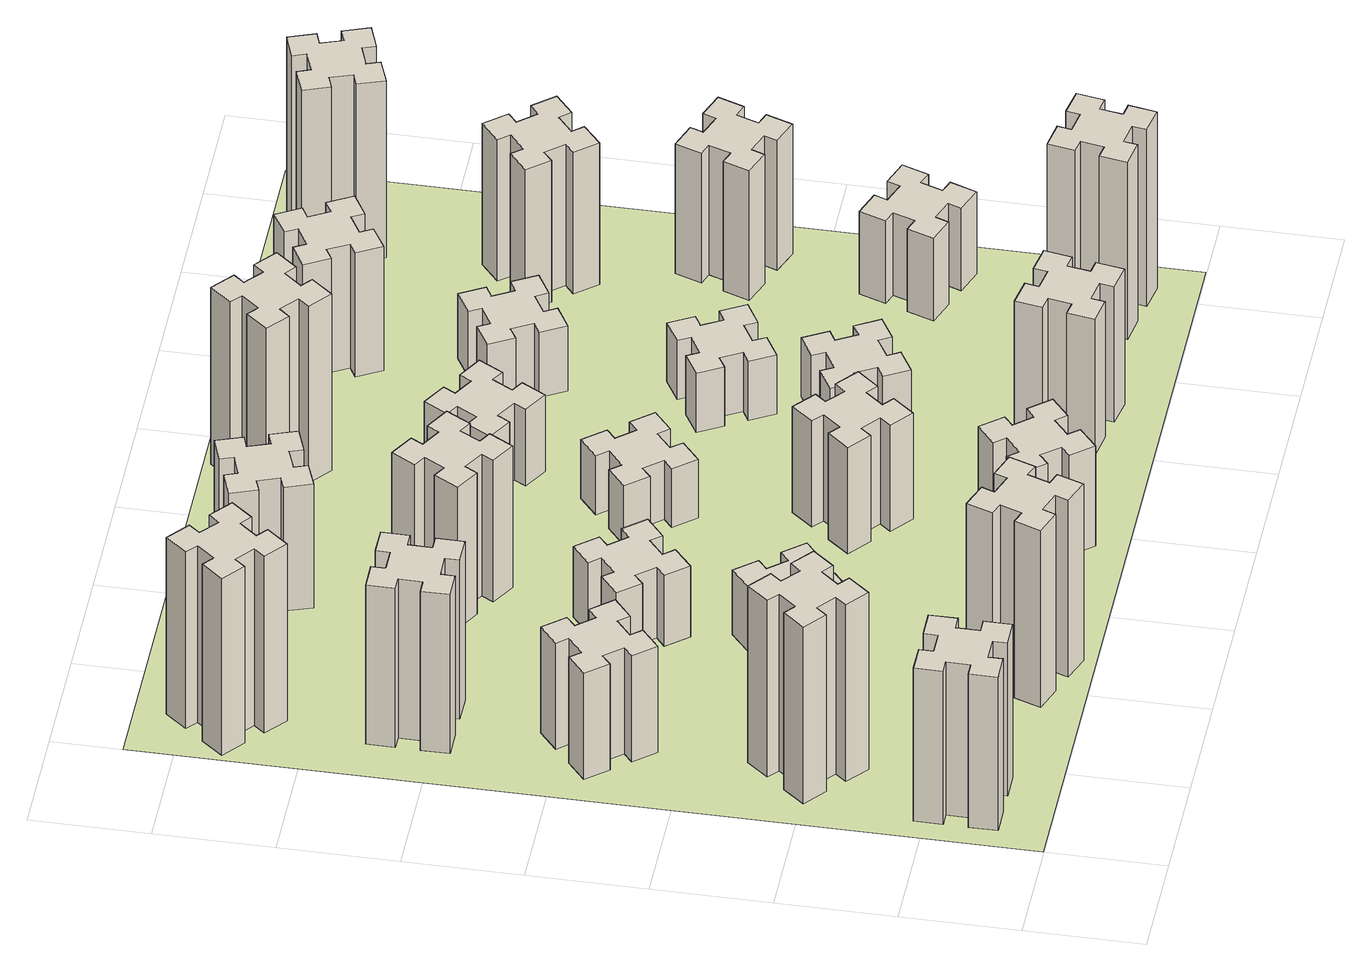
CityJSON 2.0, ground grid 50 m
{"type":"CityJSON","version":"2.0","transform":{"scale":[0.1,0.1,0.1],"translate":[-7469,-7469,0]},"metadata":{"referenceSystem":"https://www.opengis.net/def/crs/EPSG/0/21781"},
"CityObjects":{
"building1":{"type":"Building","attributes":{"class":"1000","function":"1000","usage":"1000","yearOfConstruction":2016,"roofType":"1000","measuredHeight":78,"storeysAboveGround":30,"storeysBelowGround":0},"geometry":[{"type":"Solid","lod":"1","boundaries":[[[[0,1,2,3,4,5,6,7,8,9,10,11,12,13,14,15,16,17,18,19]],[[17,16,20,21]],[[16,15,22,20]],[[15,14,23,22]],[[14,13,24,23]],[[13,12,25,24]],[[12,11,26,25]],[[11,10,27,26]],[[10,9,28,27]],[[9,8,29,28]],[[8,7,30,29]],[[7,6,31,30]],[[6,5,32,31]],[[5,4,33,32]],[[4,3,34,33]],[[3,2,35,34]],[[2,1,36,35]],[[1,0,37,36]],[[0,19,38,37]],[[19,18,39,38]],[[18,17,21,39]],[[24,25,26,27,28,29,30,31,32,33,34,35,36,37,38,39,21,20,22,23]]]]}]},
"building2":{"type":"Building","attributes":{"class":"1000","function":"1000","usage":"1000","yearOfConstruction":2016,"roofType":"1000","measuredHeight":90,"storeysAboveGround":30,"storeysBelowGround":0},"geometry":[{"type":"Solid","lod":"1","boundaries":[[[[40,41,42,43,44,45,46,47,48,49,50,51,52,53,54,55,56,57,58,59]],[[57,56,60,61]],[[56,55,62,60]],[[55,54,63,62]],[[54,53,64,63]],[[53,52,65,64]],[[52,51,66,65]],[[51,50,67,66]],[[50,49,68,67]],[[49,48,69,68]],[[48,47,70,69]],[[47,46,71,70]],[[46,45,72,71]],[[45,44,73,72]],[[44,43,74,73]],[[43,42,75,74]],[[42,41,76,75]],[[41,40,77,76]],[[40,59,78,77]],[[59,58,79,78]],[[58,57,61,79]],[[64,65,66,67,68,69,70,71,72,73,74,75,76,77,78,79,61,60,62,63]]]]}]},
"building3":{"type":"Building","attributes":{"class":"1000","function":"1000","usage":"1000","yearOfConstruction":2016,"roofType":"1000","measuredHeight":54,"storeysAboveGround":30,"storeysBelowGround":0},"geometry":[{"type":"Solid","lod":"1","boundaries":[[[[80,81,82,83,84,85,86,87,88,89,90,91,92,93,94,95,96,97,98,99]],[[97,96,100,101]],[[96,95,102,100]],[[95,94,103,102]],[[94,93,104,103]],[[93,92,105,104]],[[92,91,106,105]],[[91,90,107,106]],[[90,89,108,107]],[[89,88,109,108]],[[88,87,110,109]],[[87,86,111,110]],[[86,85,112,111]],[[85,84,113,112]],[[84,83,114,113]],[[83,82,115,114]],[[82,81,116,115]],[[81,80,117,116]],[[80,99,118,117]],[[99,98,119,118]],[[98,97,101,119]],[[104,105,106,107,108,109,110,111,112,113,114,115,116,117,118,119,101,100,102,103]]]]}]},
"building4":{"type":"Building","attributes":{"class":"1000","function":"1000","usage":"1000","yearOfConstruction":2016,"roofType":"1000","measuredHeight":81,"storeysAboveGround":30,"storeysBelowGround":0},"geometry":[{"type":"Solid","lod":"1","boundaries":[[[[120,121,122,123,124,125,126,127,128,129,130,131,132,133,134,135,136,137,138,139]],[[137,136,140,141]],[[136,135,142,140]],[[135,134,143,142]],[[134,133,144,143]],[[133,132,145,144]],[[132,131,146,145]],[[131,130,147,146]],[[130,129,148,147]],[[129,128,149,148]],[[128,127,150,149]],[[127,126,151,150]],[[126,125,152,151]],[[125,124,153,152]],[[124,123,154,153]],[[123,122,155,154]],[[122,121,156,155]],[[121,120,157,156]],[[120,139,158,157]],[[139,138,159,158]],[[138,137,141,159]],[[144,145,146,147,148,149,150,151,152,153,154,155,156,157,158,159,141,140,142,143]]]]}]},
"building5":{"type":"Building","attributes":{"class":"1000","function":"1000","usage":"1000","yearOfConstruction":2016,"roofType":"1000","measuredHeight":90,"storeysAboveGround":30,"storeysBelowGround":0},"geometry":[{"type":"Solid","lod":"1","boundaries":[[[[160,161,162,163,164,165,166,167,168,169,170,171,172,173,174,175,176,177,178,179]],[[177,176,180,181]],[[176,175,182,180]],[[175,174,183,182]],[[174,173,184,183]],[[173,172,185,184]],[[172,171,186,185]],[[171,170,187,186]],[[170,169,188,187]],[[169,168,189,188]],[[168,167,190,189]],[[167,166,191,190]],[[166,165,192,191]],[[165,164,193,192]],[[164,163,194,193]],[[163,162,195,194]],[[162,161,196,195]],[[161,160,197,196]],[[160,179,198,197]],[[179,178,199,198]],[[178,177,181,199]],[[184,185,186,187,188,189,190,191,192,193,194,195,196,197,198,199,181,180,182,183]]]]}]},
"building6":{"type":"Building","attributes":{"class":"1000","function":"1000","usage":"1000","yearOfConstruction":2016,"roofType":"1000","measuredHeight":90,"storeysAboveGround":30,"storeysBelowGround":0},"geometry":[{"type":"Solid","lod":"1","boundaries":[[[[200,201,202,203,204,205,206,207,208,209,210,211,212,213,214,215,216,217,218,219]],[[217,216,220,221]],[[216,215,222,220]],[[215,214,223,222]],[[214,213,224,223]],[[213,212,225,224]],[[212,211,226,225]],[[211,210,227,226]],[[210,209,228,227]],[[209,208,229,228]],[[208,207,230,229]],[[207,206,231,230]],[[206,205,232,231]],[[205,204,233,232]],[[204,203,234,233]],[[203,202,235,234]],[[202,201,236,235]],[[201,200,237,236]],[[200,219,238,237]],[[219,218,239,238]],[[218,217,221,239]],[[224,225,226,227,228,229,230,231,232,233,234,235,236,237,238,239,221,220,222,223]]]]}]},
"building7":{"type":"Building","attributes":{"class":"1000","function":"1000","usage":"1000","yearOfConstruction":2016,"roofType":"1000","measuredHeight":33,"storeysAboveGround":30,"storeysBelowGround":0},"geometry":[{"type":"Solid","lod":"1","boundaries":[[[[240,241,242,243,244,245,246,247,248,249,250,251,252,253,254,255,256,257,258,259]],[[257,256,260,261]],[[256,255,262,260]],[[255,254,263,262]],[[254,253,264,263]],[[253,252,265,264]],[[252,251,266,265]],[[251,250,267,266]],[[250,249,268,267]],[[249,248,269,268]],[[248,247,270,269]],[[247,246,271,270]],[[246,245,272,271]],[[245,244,273,272]],[[244,243,274,273]],[[243,242,275,274]],[[242,241,276,275]],[[241,240,277,276]],[[240,259,278,277]],[[259,258,279,278]],[[258,257,261,279]],[[264,265,266,267,268,269,270,271,272,273,274,275,276,277,278,279,261,260,262,263]]]]}]},
"building8":{"type":"Building","attributes":{"class":"1000","function":"1000","usage":"1000","yearOfConstruction":2016,"roofType":"1000","measuredHeight":36,"storeysAboveGround":30,"storeysBelowGround":0},"geometry":[{"type":"Solid","lod":"1","boundaries":[[[[280,281,282,283,284,285,286,287,288,289,290,291,292,293,294,295,296,297,298,299]],[[297,296,300,301]],[[296,295,302,300]],[[295,294,303,302]],[[294,293,304,303]],[[293,292,305,304]],[[292,291,306,305]],[[291,290,307,306]],[[290,289,308,307]],[[289,288,309,308]],[[288,287,310,309]],[[287,286,311,310]],[[286,285,312,311]],[[285,284,313,312]],[[284,283,314,313]],[[283,282,315,314]],[[282,281,316,315]],[[281,280,317,316]],[[280,299,318,317]],[[299,298,319,318]],[[298,297,301,319]],[[304,305,306,307,308,309,310,311,312,313,314,315,316,317,318,319,301,300,302,303]]]]}]},
"building9":{"type":"Building","attributes":{"class":"1000","function":"1000","usage":"1000","yearOfConstruction":2016,"roofType":"1000","measuredHeight":72,"storeysAboveGround":30,"storeysBelowGround":0},"geometry":[{"type":"Solid","lod":"1","boundaries":[[[[320,321,322,323,324,325,326,327,328,329,330,331,332,333,334,335,336,337,338,339]],[[337,336,340,341]],[[336,335,342,340]],[[335,334,343,342]],[[334,333,344,343]],[[333,332,345,344]],[[332,331,346,345]],[[331,330,347,346]],[[330,329,348,347]],[[329,328,349,348]],[[328,327,350,349]],[[327,326,351,350]],[[326,325,352,351]],[[325,324,353,352]],[[324,323,354,353]],[[323,322,355,354]],[[322,321,356,355]],[[321,320,357,356]],[[320,339,358,357]],[[339,338,359,358]],[[338,337,341,359]],[[344,345,346,347,348,349,350,351,352,353,354,355,356,357,358,359,341,340,342,343]]]]}]},
"building10":{"type":"Building","attributes":{"class":"1000","function":"1000","usage":"1000","yearOfConstruction":2016,"roofType":"1000","measuredHeight":51,"storeysAboveGround":30,"storeysBelowGround":0},"geometry":[{"type":"Solid","lod":"1","boundaries":[[[[360,361,362,363,364,365,366,367,368,369,370,371,372,373,374,375,376,377,378,379]],[[377,376,380,381]],[[376,375,382,380]],[[375,374,383,382]],[[374,373,384,383]],[[373,372,385,384]],[[372,371,386,385]],[[371,370,387,386]],[[370,369,388,387]],[[369,368,389,388]],[[368,367,390,389]],[[367,366,391,390]],[[366,365,392,391]],[[365,364,393,392]],[[364,363,394,393]],[[363,362,395,394]],[[362,361,396,395]],[[361,360,397,396]],[[360,379,398,397]],[[379,378,399,398]],[[378,377,381,399]],[[384,385,386,387,388,389,390,391,392,393,394,395,396,397,398,399,381,380,382,383]]]]}]},
"building11":{"type":"Building","attributes":{"class":"1000","function":"1000","usage":"1000","yearOfConstruction":2016,"roofType":"1000","measuredHeight":63,"storeysAboveGround":30,"storeysBelowGround":0},"geometry":[{"type":"Solid","lod":"1","boundaries":[[[[400,401,402,403,404,405,406,407,408,409,410,411,412,413,414,415,416,417,418,419]],[[417,416,420,421]],[[416,415,422,420]],[[415,414,423,422]],[[414,413,424,423]],[[413,412,425,424]],[[412,411,426,425]],[[411,410,427,426]],[[410,409,428,427]],[[409,408,429,428]],[[408,407,430,429]],[[407,406,431,430]],[[406,405,432,431]],[[405,404,433,432]],[[404,403,434,433]],[[403,402,435,434]],[[402,401,436,435]],[[401,400,437,436]],[[400,419,438,437]],[[419,418,439,438]],[[418,417,421,439]],[[424,425,426,427,428,429,430,431,432,433,434,435,436,437,438,439,421,420,422,423]]]]}]},
"building12":{"type":"Building","attributes":{"class":"1000","function":"1000","usage":"1000","yearOfConstruction":2016,"roofType":"1000","measuredHeight":54,"storeysAboveGround":30,"storeysBelowGround":0},"geometry":[{"type":"Solid","lod":"1","boundaries":[[[[440,441,442,443,444,445,446,447,448,449,450,451,452,453,454,455,456,457,458,459]],[[457,456,460,461]],[[456,455,462,460]],[[455,454,463,462]],[[454,453,464,463]],[[453,452,465,464]],[[452,451,466,465]],[[451,450,467,466]],[[450,449,468,467]],[[449,448,469,468]],[[448,447,470,469]],[[447,446,471,470]],[[446,445,472,471]],[[445,444,473,472]],[[444,443,474,473]],[[443,442,475,474]],[[442,441,476,475]],[[441,440,477,476]],[[440,459,478,477]],[[459,458,479,478]],[[458,457,461,479]],[[464,465,466,467,468,469,470,471,472,473,474,475,476,477,478,479,461,460,462,463]]]]}]},
"building13":{"type":"Building","attributes":{"class":"1000","function":"1000","usage":"1000","yearOfConstruction":2016,"roofType":"1000","measuredHeight":30,"storeysAboveGround":30,"storeysBelowGround":0},"geometry":[{"type":"Solid","lod":"1","boundaries":[[[[480,481,482,483,484,485,486,487,488,489,490,491,492,493,494,495,496,497,498,499]],[[497,496,500,501]],[[496,495,502,500]],[[495,494,503,502]],[[494,493,504,503]],[[493,492,505,504]],[[492,491,506,505]],[[491,490,507,506]],[[490,489,508,507]],[[489,488,509,508]],[[488,487,510,509]],[[487,486,511,510]],[[486,485,512,511]],[[485,484,513,512]],[[484,483,514,513]],[[483,482,515,514]],[[482,481,516,515]],[[481,480,517,516]],[[480,499,518,517]],[[499,498,519,518]],[[498,497,501,519]],[[504,505,506,507,508,509,510,511,512,513,514,515,516,517,518,519,501,500,502,503]]]]}]},
"building14":{"type":"Building","attributes":{"class":"1000","function":"1000","usage":"1000","yearOfConstruction":2016,"roofType":"1000","measuredHeight":39,"storeysAboveGround":30,"storeysBelowGround":0},"geometry":[{"type":"Solid","lod":"1","boundaries":[[[[520,521,522,523,524,525,526,527,528,529,530,531,532,533,534,535,536,537,538,539]],[[537,536,540,541]],[[536,535,542,540]],[[535,534,543,542]],[[534,533,544,543]],[[533,532,545,544]],[[532,531,546,545]],[[531,530,547,546]],[[530,529,548,547]],[[529,528,549,548]],[[528,527,550,549]],[[527,526,551,550]],[[526,525,552,551]],[[525,524,553,552]],[[524,523,554,553]],[[523,522,555,554]],[[522,521,556,555]],[[521,520,557,556]],[[520,539,558,557]],[[539,538,559,558]],[[538,537,541,559]],[[544,545,546,547,548,549,550,551,552,553,554,555,556,557,558,559,541,540,542,543]]]]}]},
"building15":{"type":"Building","attributes":{"class":"1000","function":"1000","usage":"1000","yearOfConstruction":2016,"roofType":"1000","measuredHeight":69,"storeysAboveGround":30,"storeysBelowGround":0},"geometry":[{"type":"Solid","lod":"1","boundaries":[[[[560,561,562,563,564,565,566,567,568,569,570,571,572,573,574,575,576,577,578,579]],[[577,576,580,581]],[[576,575,582,580]],[[575,574,583,582]],[[574,573,584,583]],[[573,572,585,584]],[[572,571,586,585]],[[571,570,587,586]],[[570,569,588,587]],[[569,568,589,588]],[[568,567,590,589]],[[567,566,591,590]],[[566,565,592,591]],[[565,564,593,592]],[[564,563,594,593]],[[563,562,595,594]],[[562,561,596,595]],[[561,560,597,596]],[[560,579,598,597]],[[579,578,599,598]],[[578,577,581,599]],[[584,585,586,587,588,589,590,591,592,593,594,595,596,597,598,599,581,580,582,583]]]]}]},
"building16":{"type":"Building","attributes":{"class":"1000","function":"1000","usage":"1000","yearOfConstruction":2016,"roofType":"1000","measuredHeight":90,"storeysAboveGround":30,"storeysBelowGround":0},"geometry":[{"type":"Solid","lod":"1","boundaries":[[[[600,601,602,603,604,605,606,607,608,609,610,611,612,613,614,615,616,617,618,619]],[[617,616,620,621]],[[616,615,622,620]],[[615,614,623,622]],[[614,613,624,623]],[[613,612,625,624]],[[612,611,626,625]],[[611,610,627,626]],[[610,609,628,627]],[[609,608,629,628]],[[608,607,630,629]],[[607,606,631,630]],[[606,605,632,631]],[[605,604,633,632]],[[604,603,634,633]],[[603,602,635,634]],[[602,601,636,635]],[[601,600,637,636]],[[600,619,638,637]],[[619,618,639,638]],[[618,617,621,639]],[[624,625,626,627,628,629,630,631,632,633,634,635,636,637,638,639,621,620,622,623]]]]}]},
"building17":{"type":"Building","attributes":{"class":"1000","function":"1000","usage":"1000","yearOfConstruction":2016,"roofType":"1000","measuredHeight":30,"storeysAboveGround":30,"storeysBelowGround":0},"geometry":[{"type":"Solid","lod":"1","boundaries":[[[[640,641,642,643,644,645,646,647,648,649,650,651,652,653,654,655,656,657,658,659]],[[657,656,660,661]],[[656,655,662,660]],[[655,654,663,662]],[[654,653,664,663]],[[653,652,665,664]],[[652,651,666,665]],[[651,650,667,666]],[[650,649,668,667]],[[649,648,669,668]],[[648,647,670,669]],[[647,646,671,670]],[[646,645,672,671]],[[645,644,673,672]],[[644,643,674,673]],[[643,642,675,674]],[[642,641,676,675]],[[641,640,677,676]],[[640,659,678,677]],[[659,658,679,678]],[[658,657,661,679]],[[664,665,666,667,668,669,670,671,672,673,674,675,676,677,678,679,661,660,662,663]]]]}]},
"building18":{"type":"Building","attributes":{"class":"1000","function":"1000","usage":"1000","yearOfConstruction":2016,"roofType":"1000","measuredHeight":30,"storeysAboveGround":30,"storeysBelowGround":0},"geometry":[{"type":"Solid","lod":"1","boundaries":[[[[680,681,682,683,684,685,686,687,688,689,690,691,692,693,694,695,696,697,698,699]],[[697,696,700,701]],[[696,695,702,700]],[[695,694,703,702]],[[694,693,704,703]],[[693,692,705,704]],[[692,691,706,705]],[[691,690,707,706]],[[690,689,708,707]],[[689,688,709,708]],[[688,687,710,709]],[[687,686,711,710]],[[686,685,712,711]],[[685,684,713,712]],[[684,683,714,713]],[[683,682,715,714]],[[682,681,716,715]],[[681,680,717,716]],[[680,699,718,717]],[[699,698,719,718]],[[698,697,701,719]],[[704,705,706,707,708,709,710,711,712,713,714,715,716,717,718,719,701,700,702,703]]]]}]},
"building19":{"type":"Building","attributes":{"class":"1000","function":"1000","usage":"1000","yearOfConstruction":2016,"roofType":"1000","measuredHeight":33,"storeysAboveGround":30,"storeysBelowGround":0},"geometry":[{"type":"Solid","lod":"1","boundaries":[[[[720,721,722,723,724,725,726,727,728,729,730,731,732,733,734,735,736,737,738,739]],[[737,736,740,741]],[[736,735,742,740]],[[735,734,743,742]],[[734,733,744,743]],[[733,732,745,744]],[[732,731,746,745]],[[731,730,747,746]],[[730,729,748,747]],[[729,728,749,748]],[[728,727,750,749]],[[727,726,751,750]],[[726,725,752,751]],[[725,724,753,752]],[[724,723,754,753]],[[723,722,755,754]],[[722,721,756,755]],[[721,720,757,756]],[[720,739,758,757]],[[739,738,759,758]],[[738,737,741,759]],[[744,745,746,747,748,749,750,751,752,753,754,755,756,757,758,759,741,740,742,743]]]]}]},
"building20":{"type":"Building","attributes":{"class":"1000","function":"1000","usage":"1000","yearOfConstruction":2016,"roofType":"1000","measuredHeight":90,"storeysAboveGround":30,"storeysBelowGround":0},"geometry":[{"type":"Solid","lod":"1","boundaries":[[[[760,761,762,763,764,765,766,767,768,769,770,771,772,773,774,775,776,777,778,779]],[[777,776,780,781]],[[776,775,782,780]],[[775,774,783,782]],[[774,773,784,783]],[[773,772,785,784]],[[772,771,786,785]],[[771,770,787,786]],[[770,769,788,787]],[[769,768,789,788]],[[768,767,790,789]],[[767,766,791,790]],[[766,765,792,791]],[[765,764,793,792]],[[764,763,794,793]],[[763,762,795,794]],[[762,761,796,795]],[[761,760,797,796]],[[760,779,798,797]],[[779,778,799,798]],[[778,777,781,799]],[[784,785,786,787,788,789,790,791,792,793,794,795,796,797,798,799,781,780,782,783]]]]}]},
"building21":{"type":"Building","attributes":{"class":"1000","function":"1000","usage":"1000","yearOfConstruction":2016,"roofType":"1000","measuredHeight":63,"storeysAboveGround":30,"storeysBelowGround":0},"geometry":[{"type":"Solid","lod":"1","boundaries":[[[[800,801,802,803,804,805,806,807,808,809,810,811,812,813,814,815,816,817,818,819]],[[817,816,820,821]],[[816,815,822,820]],[[815,814,823,822]],[[814,813,824,823]],[[813,812,825,824]],[[812,811,826,825]],[[811,810,827,826]],[[810,809,828,827]],[[809,808,829,828]],[[808,807,830,829]],[[807,806,831,830]],[[806,805,832,831]],[[805,804,833,832]],[[804,803,834,833]],[[803,802,835,834]],[[802,801,836,835]],[[801,800,837,836]],[[800,819,838,837]],[[819,818,839,838]],[[818,817,821,839]],[[824,825,826,827,828,829,830,831,832,833,834,835,836,837,838,839,821,820,822,823]]]]}]},
"building22":{"type":"Building","attributes":{"class":"1000","function":"1000","usage":"1000","yearOfConstruction":2016,"roofType":"1000","measuredHeight":42,"storeysAboveGround":30,"storeysBelowGround":0},"geometry":[{"type":"Solid","lod":"1","boundaries":[[[[840,841,842,843,844,845,846,847,848,849,850,851,852,853,854,855,856,857,858,859]],[[857,856,860,861]],[[856,855,862,860]],[[855,854,863,862]],[[854,853,864,863]],[[853,852,865,864]],[[852,851,866,865]],[[851,850,867,866]],[[850,849,868,867]],[[849,848,869,868]],[[848,847,870,869]],[[847,846,871,870]],[[846,845,872,871]],[[845,844,873,872]],[[844,843,874,873]],[[843,842,875,874]],[[842,841,876,875]],[[841,840,877,876]],[[840,859,878,877]],[[859,858,879,878]],[[858,857,861,879]],[[864,865,866,867,868,869,870,871,872,873,874,875,876,877,878,879,861,860,862,863]]]]}]},
"building23":{"type":"Building","attributes":{"class":"1000","function":"1000","usage":"1000","yearOfConstruction":2016,"roofType":"1000","measuredHeight":66,"storeysAboveGround":30,"storeysBelowGround":0},"geometry":[{"type":"Solid","lod":"1","boundaries":[[[[880,881,882,883,884,885,886,887,888,889,890,891,892,893,894,895,896,897,898,899]],[[897,896,900,901]],[[896,895,902,900]],[[895,894,903,902]],[[894,893,904,903]],[[893,892,905,904]],[[892,891,906,905]],[[891,890,907,906]],[[890,889,908,907]],[[889,888,909,908]],[[888,887,910,909]],[[887,886,911,910]],[[886,885,912,911]],[[885,884,913,912]],[[884,883,914,913]],[[883,882,915,914]],[[882,881,916,915]],[[881,880,917,916]],[[880,899,918,917]],[[899,898,919,918]],[[898,897,901,919]],[[904,905,906,907,908,909,910,911,912,913,914,915,916,917,918,919,901,900,902,903]]]]}]},
"building24":{"type":"Building","attributes":{"class":"1000","function":"1000","usage":"1000","yearOfConstruction":2016,"roofType":"1000","measuredHeight":72,"storeysAboveGround":30,"storeysBelowGround":0},"geometry":[{"type":"Solid","lod":"1","boundaries":[[[[920,921,922,923,924,925,926,927,928,929,930,931,932,933,934,935,936,937,938,939]],[[937,936,940,941]],[[936,935,942,940]],[[935,934,943,942]],[[934,933,944,943]],[[933,932,945,944]],[[932,931,946,945]],[[931,930,947,946]],[[930,929,948,947]],[[929,928,949,948]],[[928,927,950,949]],[[927,926,951,950]],[[926,925,952,951]],[[925,924,953,952]],[[924,923,954,953]],[[923,922,955,954]],[[922,921,956,955]],[[921,920,957,956]],[[920,939,958,957]],[[939,938,959,958]],[[938,937,941,959]],[[944,945,946,947,948,949,950,951,952,953,954,955,956,957,958,959,941,940,942,943]]]]}]},
"building25":{"type":"Building","attributes":{"class":"1000","function":"1000","usage":"1000","yearOfConstruction":2016,"roofType":"1000","measuredHeight":90,"storeysAboveGround":30,"storeysBelowGround":0},"geometry":[{"type":"Solid","lod":"1","boundaries":[[[[960,961,962,963,964,965,966,967,968,969,970,971,972,973,974,975,976,977,978,979]],[[977,976,980,981]],[[976,975,982,980]],[[975,974,983,982]],[[974,973,984,983]],[[973,972,985,984]],[[972,971,986,985]],[[971,970,987,986]],[[970,969,988,987]],[[969,968,989,988]],[[968,967,990,989]],[[967,966,991,990]],[[966,965,992,991]],[[965,964,993,992]],[[964,963,994,993]],[[963,962,995,994]],[[962,961,996,995]],[[961,960,997,996]],[[960,979,998,997]],[[979,978,999,998]],[[978,977,981,999]],[[984,985,986,987,988,989,990,991,992,993,994,995,996,997,998,999,981,980,982,983]]]]}]},
"landuse1":{"type":"LandUse","attributes":{"name":"plot1","function":"1010"},"geometry":[{"type":"MultiSurface","lod":"1","boundaries":[[[1000,1001,1002,1003]]]}]}
},
"vertices":[
[165,425,0],[165,325,0],[105,325,0],[105,205,0],[225,205,0],[225,265,0],[325,265,0],[325,205,0],[445,205,0],[445,325,0],[385,325,0],[385,425,0],[445,425,0],[445,545,0],[325,545,0],[325,485,0],[225,485,0],[225,545,0],[105,545,0],[105,425,0],[225,485,780],[225,545,780],[325,485,780],[325,545,780],[445,545,780],[445,425,780],[385,425,780],[385,325,780],[445,325,780],[445,205,780],[325,205,780],[325,265,780],[225,265,780],[225,205,780],[105,205,780],[105,325,780],[165,325,780],[165,425,780],[105,425,780],[105,545,780],
[484,1067,0],[408,1132,0],[446,1178,0],[354,1255,0],[277,1163,0],[323,1124,0],[259,1048,0],[213,1086,0],[136,994,0],[228,917,0],[266,963,0],[343,899,0],[304,853,0],[396,776,0],[473,868,0],[427,906,0],[492,983,0],[538,944,0],[615,1036,0],[523,1113,0],[492,983,900],[538,944,900],[427,906,900],[473,868,900],[396,776,900],[304,853,900],[343,899,900],[266,963,900],[228,917,900],[136,994,900],[213,1086,900],[259,1048,900],[323,1124,900],[277,1163,900],[354,1255,900],[446,1178,900],[408,1132,900],[484,1067,900],[523,1113,900],[615,1036,900],
[492,1888,0],[427,1964,0],[473,2003,0],[396,2095,0],[304,2018,0],[343,1972,0],[266,1907,0],[228,1953,0],[136,1876,0],[213,1784,0],[259,1823,0],[323,1746,0],[277,1708,0],[354,1616,0],[446,1693,0],[408,1739,0],[484,1803,0],[523,1757,0],[615,1834,0],[538,1926,0],[484,1803,540],[523,1757,540],[408,1739,540],[446,1693,540],[354,1616,540],[277,1708,540],[323,1746,540],[259,1823,540],[213,1784,540],[136,1876,540],[228,1953,540],[266,1907,540],[343,1972,540],[304,2018,540],[396,2095,540],[473,2003,540],[427,1964,540],[492,1888,540],[538,1926,540],[615,1834,540],
[485,2545,0],[485,2645,0],[545,2645,0],[545,2765,0],[425,2765,0],[425,2705,0],[325,2705,0],[325,2765,0],[205,2765,0],[205,2645,0],[265,2645,0],[265,2545,0],[205,2545,0],[205,2425,0],[325,2425,0],[325,2485,0],[425,2485,0],[425,2425,0],[545,2425,0],[545,2545,0],[425,2485,810],[425,2425,810],[325,2485,810],[325,2425,810],[205,2425,810],[205,2545,810],[265,2545,810],[265,2645,810],[205,2645,810],[205,2765,810],[325,2765,810],[325,2705,810],[425,2705,810],[425,2765,810],[545,2765,810],[545,2645,810],[485,2645,810],[485,2545,810],[545,2545,810],[545,2425,810],
[1029,360,0],[995,266,0],[939,287,0],[897,174,0],[1010,133,0],[1031,189,0],[1125,155,0],[1104,99,0],[1217,57,0],[1258,170,0],[1202,191,0],[1236,285,0],[1292,264,0],[1333,377,0],[1220,418,0],[1200,362,0],[1106,396,0],[1127,452,0],[1014,493,0],[973,380,0],[1106,396,900],[1127,452,900],[1200,362,900],[1220,418,900],[1333,377,900],[1292,264,900],[1236,285,900],[1202,191,900],[1258,170,900],[1217,57,900],[1104,99,900],[1125,155,900],[1031,189,900],[1010,133,900],[897,174,900],[939,287,900],[995,266,900],[1029,360,900],[973,380,900],[1014,493,900],
[384,3387,0],[308,3452,0],[346,3498,0],[254,3575,0],[177,3483,0],[223,3444,0],[159,3368,0],[113,3406,0],[36,3314,0],[128,3237,0],[166,3283,0],[243,3219,0],[204,3173,0],[296,3096,0],[373,3188,0],[327,3226,0],[392,3303,0],[438,3264,0],[515,3356,0],[423,3433,0],[392,3303,900],[438,3264,900],[327,3226,900],[373,3188,900],[296,3096,900],[204,3173,900],[243,3219,900],[166,3283,900],[128,3237,900],[36,3314,900],[113,3406,900],[159,3368,900],[223,3444,900],[177,3483,900],[254,3575,900],[346,3498,900],[308,3452,900],[384,3387,900],[423,3433,900],[515,3356,900],
[1083,1332,0],[1006,1267,0],[968,1313,0],[876,1236,0],[953,1144,0],[999,1183,0],[1063,1106,0],[1017,1068,0],[1094,976,0],[1186,1053,0],[1148,1099,0],[1224,1163,0],[1263,1117,0],[1355,1194,0],[1278,1286,0],[1232,1248,0],[1167,1324,0],[1213,1363,0],[1136,1455,0],[1044,1378,0],[1167,1324,330],[1213,1363,330],[1232,1248,330],[1278,1286,330],[1355,1194,330],[1263,1117,330],[1224,1163,330],[1148,1099,330],[1186,1053,330],[1094,976,330],[1017,1068,330],[1063,1106,330],[999,1183,330],[953,1144,330],[876,1236,330],[968,1313,330],[1006,1267,330],[1083,1332,330],[1044,1378,330],[1136,1455,330],
[1083,1972,0],[1006,1907,0],[968,1953,0],[876,1876,0],[953,1784,0],[999,1823,0],[1063,1746,0],[1017,1708,0],[1094,1616,0],[1186,1693,0],[1148,1739,0],[1224,1803,0],[1263,1757,0],[1355,1834,0],[1278,1926,0],[1232,1888,0],[1167,1964,0],[1213,2003,0],[1136,2095,0],[1044,2018,0],[1167,1964,360],[1213,2003,360],[1232,1888,360],[1278,1926,360],[1355,1834,360],[1263,1757,360],[1224,1803,360],[1148,1739,360],[1186,1693,360],[1094,1616,360],[1017,1708,360],[1063,1746,360],[999,1823,360],[953,1784,360],[876,1876,360],[968,1953,360],[1006,1907,360],[1083,1972,360],[1044,2018,360],[1136,2095,360],
[1117,2525,0],[1204,2475,0],[1174,2423,0],[1278,2363,0],[1338,2467,0],[1286,2497,0],[1336,2584,0],[1388,2554,0],[1448,2658,0],[1344,2718,0],[1314,2666,0],[1227,2716,0],[1257,2768,0],[1153,2828,0],[1093,2724,0],[1145,2694,0],[1095,2607,0],[1043,2637,0],[983,2533,0],[1087,2473,0],[1095,2607,720],[1043,2637,720],[1145,2694,720],[1093,2724,720],[1153,2828,720],[1257,2768,720],[1227,2716,720],[1314,2666,720],[1344,2718,720],[1448,2658,720],[1388,2554,720],[1336,2584,720],[1286,2497,720],[1338,2467,720],[1278,2363,720],[1174,2423,720],[1204,2475,720],[1117,2525,720],[1087,2473,720],[983,2533,720],
[1839,343,0],[1903,266,0],[1857,228,0],[1934,136,0],[2026,213,0],[1988,259,0],[2064,323,0],[2103,277,0],[2195,354,0],[2118,446,0],[2072,408,0],[2007,484,0],[2053,523,0],[1976,615,0],[1884,538,0],[1923,492,0],[1846,427,0],[1808,473,0],[1716,396,0],[1793,304,0],[1846,427,510],[1808,473,510],[1923,492,510],[1884,538,510],[1976,615,510],[2053,523,510],[2007,484,510],[2072,408,510],[2118,446,510],[2195,354,510],[2103,277,510],[2064,323,510],[1988,259,510],[2026,213,510],[1934,136,510],[1857,228,510],[1903,266,510],[1839,343,510],[1793,304,510],[1716,396,510],
[1125,3456,0],[1031,3422,0],[1010,3478,0],[897,3437,0],[939,3324,0],[995,3345,0],[1029,3251,0],[973,3230,0],[1014,3117,0],[1127,3159,0],[1106,3215,0],[1200,3249,0],[1220,3193,0],[1333,3234,0],[1292,3347,0],[1236,3326,0],[1202,3420,0],[1258,3440,0],[1217,3553,0],[1104,3512,0],[1202,3420,630],[1258,3440,630],[1236,3326,630],[1292,3347,630],[1333,3234,630],[1220,3193,630],[1200,3249,630],[1106,3215,630],[1127,3159,630],[1014,3117,630],[973,3230,630],[1029,3251,630],[995,3345,630],[939,3324,630],[897,3437,630],[1010,3478,630],[1031,3422,630],[1125,3456,630],[1104,3512,630],[1217,3553,630],
[1846,1063,0],[1923,999,0],[1884,953,0],[1976,876,0],[2053,968,0],[2007,1006,0],[2072,1083,0],[2118,1044,0],[2195,1136,0],[2103,1213,0],[2064,1167,0],[1988,1232,0],[2026,1278,0],[1934,1355,0],[1857,1263,0],[1903,1224,0],[1839,1148,0],[1793,1186,0],[1716,1094,0],[1808,1017,0],[1839,1148,540],[1793,1186,540],[1903,1224,540],[1857,1263,540],[1934,1355,540],[2026,1278,540],[1988,1232,540],[2064,1167,540],[2103,1213,540],[2195,1136,540],[2118,1044,540],[2072,1083,540],[2007,1006,540],[2053,968,540],[1976,876,540],[1884,953,540],[1923,999,540],[1846,1063,540],[1808,1017,540],[1716,1094,540],
[1972,1988,0],[1907,2064,0],[1953,2103,0],[1876,2195,0],[1784,2118,0],[1823,2072,0],[1746,2007,0],[1708,2053,0],[1616,1976,0],[1693,1884,0],[1739,1923,0],[1803,1846,0],[1757,1808,0],[1834,1716,0],[1926,1793,0],[1888,1839,0],[1964,1903,0],[2003,1857,0],[2095,1934,0],[2018,2026,0],[1964,1903,300],[2003,1857,300],[1888,1839,300],[1926,1793,300],[1834,1716,300],[1757,1808,300],[1803,1846,300],[1739,1923,300],[1693,1884,300],[1616,1976,300],[1708,2053,300],[1746,2007,300],[1823,2072,300],[1784,2118,300],[1876,2195,300],[1953,2103,300],[1907,2064,300],[1972,1988,300],[2018,2026,300],[2095,1934,300],
[2026,2497,0],[2076,2584,0],[2128,2554,0],[2188,2658,0],[2084,2718,0],[2054,2666,0],[1967,2716,0],[1997,2768,0],[1893,2828,0],[1833,2724,0],[1885,2694,0],[1835,2607,0],[1783,2637,0],[1723,2533,0],[1827,2473,0],[1857,2525,0],[1944,2475,0],[1914,2423,0],[2018,2363,0],[2078,2467,0],[1944,2475,390],[1914,2423,390],[1857,2525,390],[1827,2473,390],[1723,2533,390],[1783,2637,390],[1835,2607,390],[1885,2694,390],[1833,2724,390],[1893,2828,390],[1997,2768,390],[1967,2716,390],[2054,2666,390],[2084,2718,390],[2188,2658,390],[2128,2554,390],[2076,2584,390],[2026,2497,390],[2078,2467,390],[2018,2363,390],
[2596,444,0],[2578,345,0],[2519,356,0],[2498,237,0],[2617,217,0],[2627,276,0],[2725,258,0],[2715,199,0],[2833,178,0],[2854,297,0],[2795,307,0],[2812,405,0],[2871,395,0],[2892,513,0],[2774,534,0],[2764,475,0],[2665,492,0],[2676,551,0],[2557,572,0],[2537,454,0],[2665,492,690],[2676,551,690],[2764,475,690],[2774,534,690],[2892,513,690],[2871,395,690],[2812,405,690],[2795,307,690],[2854,297,690],[2833,178,690],[2715,199,690],[2725,258,690],[2627,276,690],[2617,217,690],[2498,237,690],[2519,356,690],[2578,345,690],[2596,444,690],[2537,454,690],[2557,572,690],
[1746,3383,0],[1823,3319,0],[1784,3273,0],[1876,3196,0],[1953,3288,0],[1907,3326,0],[1972,3403,0],[2018,3364,0],[2095,3456,0],[2003,3533,0],[1964,3487,0],[1888,3552,0],[1926,3598,0],[1834,3675,0],[1757,3583,0],[1803,3544,0],[1739,3468,0],[1693,3506,0],[1616,3414,0],[1708,3337,0],[1739,3468,900],[1693,3506,900],[1803,3544,900],[1757,3583,900],[1834,3675,900],[1926,3598,900],[1888,3552,900],[1964,3487,900],[2003,3533,900],[2095,3456,900],[2018,3364,900],[1972,3403,900],[1907,3326,900],[1953,3288,900],[1876,3196,900],[1784,3273,900],[1823,3319,900],[1746,3383,900],[1708,3337,900],[1616,3414,900],
[2475,1204,0],[2525,1117,0],[2473,1087,0],[2533,983,0],[2637,1043,0],[2607,1095,0],[2694,1145,0],[2724,1093,0],[2828,1153,0],[2768,1257,0],[2716,1227,0],[2666,1314,0],[2718,1344,0],[2658,1448,0],[2554,1388,0],[2584,1336,0],[2497,1286,0],[2467,1338,0],[2363,1278,0],[2423,1174,0],[2497,1286,300],[2467,1338,300],[2584,1336,300],[2554,1388,300],[2658,1448,300],[2718,1344,300],[2666,1314,300],[2716,1227,300],[2768,1257,300],[2828,1153,300],[2724,1093,300],[2694,1145,300],[2607,1095,300],[2637,1043,300],[2533,983,300],[2473,1087,300],[2525,1117,300],[2475,1204,300],[2423,1174,300],[2363,1278,300],
[2475,1744,0],[2525,1657,0],[2473,1627,0],[2533,1523,0],[2637,1583,0],[2607,1635,0],[2694,1685,0],[2724,1633,0],[2828,1693,0],[2768,1797,0],[2716,1767,0],[2666,1854,0],[2718,1884,0],[2658,1988,0],[2554,1928,0],[2584,1876,0],[2497,1826,0],[2467,1878,0],[2363,1818,0],[2423,1714,0],[2497,1826,300],[2467,1878,300],[2584,1876,300],[2554,1928,300],[2658,1988,300],[2718,1884,300],[2666,1854,300],[2716,1767,300],[2768,1797,300],[2828,1693,300],[2724,1633,300],[2694,1685,300],[2607,1635,300],[2637,1583,300],[2533,1523,300],[2473,1627,300],[2525,1657,300],[2475,1744,300],[2423,1714,300],[2363,1818,300],
[2475,2584,0],[2525,2497,0],[2473,2467,0],[2533,2363,0],[2637,2423,0],[2607,2475,0],[2694,2525,0],[2724,2473,0],[2828,2533,0],[2768,2637,0],[2716,2607,0],[2666,2694,0],[2718,2724,0],[2658,2828,0],[2554,2768,0],[2584,2716,0],[2497,2666,0],[2467,2718,0],[2363,2658,0],[2423,2554,0],[2497,2666,330],[2467,2718,330],[2584,2716,330],[2554,2768,330],[2658,2828,330],[2718,2724,330],[2666,2694,330],[2716,2607,330],[2768,2637,330],[2828,2533,330],[2724,2473,330],[2694,2525,330],[2607,2475,330],[2637,2423,330],[2533,2363,330],[2473,2467,330],[2525,2497,330],[2475,2584,330],[2423,2554,330],[2363,2658,330],
[3504,475,0],[3405,492,0],[3416,551,0],[3297,572,0],[3277,454,0],[3336,444,0],[3318,345,0],[3259,356,0],[3238,237,0],[3357,217,0],[3367,276,0],[3465,258,0],[3455,199,0],[3573,178,0],[3594,297,0],[3535,307,0],[3552,405,0],[3611,395,0],[3632,513,0],[3514,534,0],[3552,405,900],[3611,395,900],[3535,307,900],[3594,297,900],[3573,178,900],[3455,199,900],[3465,258,900],[3367,276,900],[3357,217,900],[3238,237,900],[3259,356,900],[3318,345,900],[3336,444,900],[3277,454,900],[3297,572,900],[3416,551,900],[3405,492,900],[3504,475,900],[3514,534,900],[3632,513,900],
[2716,3347,0],[2666,3434,0],[2718,3464,0],[2658,3568,0],[2554,3508,0],[2584,3456,0],[2497,3406,0],[2467,3458,0],[2363,3398,0],[2423,3294,0],[2475,3324,0],[2525,3237,0],[2473,3207,0],[2533,3103,0],[2637,3163,0],[2607,3215,0],[2694,3265,0],[2724,3213,0],[2828,3273,0],[2768,3377,0],[2694,3265,630],[2724,3213,630],[2607,3215,630],[2637,3163,630],[2533,3103,630],[2473,3207,630],[2525,3237,630],[2475,3324,630],[2423,3294,630],[2363,3398,630],[2467,3458,630],[2497,3406,630],[2584,3456,630],[2554,3508,630],[2658,3568,630],[2718,3464,630],[2666,3434,630],[2716,3347,630],[2768,3377,630],[2828,3273,630],
[3351,1029,0],[3445,995,0],[3424,939,0],[3537,897,0],[3578,1010,0],[3522,1031,0],[3556,1125,0],[3612,1104,0],[3653,1217,0],[3540,1258,0],[3520,1202,0],[3426,1236,0],[3447,1292,0],[3334,1333,0],[3293,1220,0],[3349,1200,0],[3315,1106,0],[3259,1127,0],[3217,1014,0],[3330,973,0],[3315,1106,420],[3259,1127,420],[3349,1200,420],[3293,1220,420],[3334,1333,420],[3447,1292,420],[3426,1236,420],[3520,1202,420],[3540,1258,420],[3653,1217,420],[3612,1104,420],[3556,1125,420],[3522,1031,420],[3578,1010,420],[3537,897,420],[3424,939,420],[3445,995,420],[3351,1029,420],[3330,973,420],[3217,1014,420],
[3520,1942,0],[3426,1976,0],[3447,2032,0],[3334,2073,0],[3293,1960,0],[3349,1940,0],[3315,1846,0],[3259,1867,0],[3217,1754,0],[3330,1713,0],[3351,1769,0],[3445,1735,0],[3424,1679,0],[3537,1637,0],[3578,1750,0],[3522,1771,0],[3556,1865,0],[3612,1844,0],[3653,1957,0],[3540,1998,0],[3556,1865,660],[3612,1844,660],[3522,1771,660],[3578,1750,660],[3537,1637,660],[3424,1679,660],[3445,1735,660],[3351,1769,660],[3330,1713,660],[3217,1754,660],[3259,1867,660],[3315,1846,660],[3349,1940,660],[3293,1960,660],[3334,2073,660],[3447,2032,660],[3426,1976,660],[3520,1942,660],[3540,1998,660],[3653,1957,660],
[3119,2563,0],[3183,2486,0],[3137,2448,0],[3214,2356,0],[3306,2433,0],[3268,2479,0],[3344,2543,0],[3383,2497,0],[3475,2574,0],[3398,2666,0],[3352,2628,0],[3287,2704,0],[3333,2743,0],[3256,2835,0],[3164,2758,0],[3203,2712,0],[3126,2647,0],[3088,2693,0],[2996,2616,0],[3073,2524,0],[3126,2647,720],[3088,2693,720],[3203,2712,720],[3164,2758,720],[3256,2835,720],[3333,2743,720],[3287,2704,720],[3352,2628,720],[3398,2666,720],[3475,2574,720],[3383,2497,720],[3344,2543,720],[3268,2479,720],[3306,2433,720],[3214,2356,720],[3137,2448,720],[3183,2486,720],[3119,2563,720],[3073,2524,720],[2996,2616,720],
[3326,3315,0],[3420,3349,0],[3440,3293,0],[3553,3334,0],[3512,3447,0],[3456,3426,0],[3422,3520,0],[3478,3540,0],[3437,3653,0],[3324,3612,0],[3345,3556,0],[3251,3522,0],[3230,3578,0],[3117,3537,0],[3159,3424,0],[3215,3445,0],[3249,3351,0],[3193,3330,0],[3234,3217,0],[3347,3259,0],[3249,3351,900],[3193,3330,900],[3215,3445,900],[3159,3424,900],[3117,3537,900],[3230,3578,900],[3251,3522,900],[3345,3556,900],[3324,3612,900],[3437,3653,900],[3478,3540,900],[3422,3520,900],[3456,3426,900],[3512,3447,900],[3553,3334,900],[3440,3293,900],[3420,3349,900],[3326,3315,900],[3347,3259,900],[3234,3217,900],
[5,3705,0],[3705,3705,0],[3705,5,0],[5,5,0]
]}
